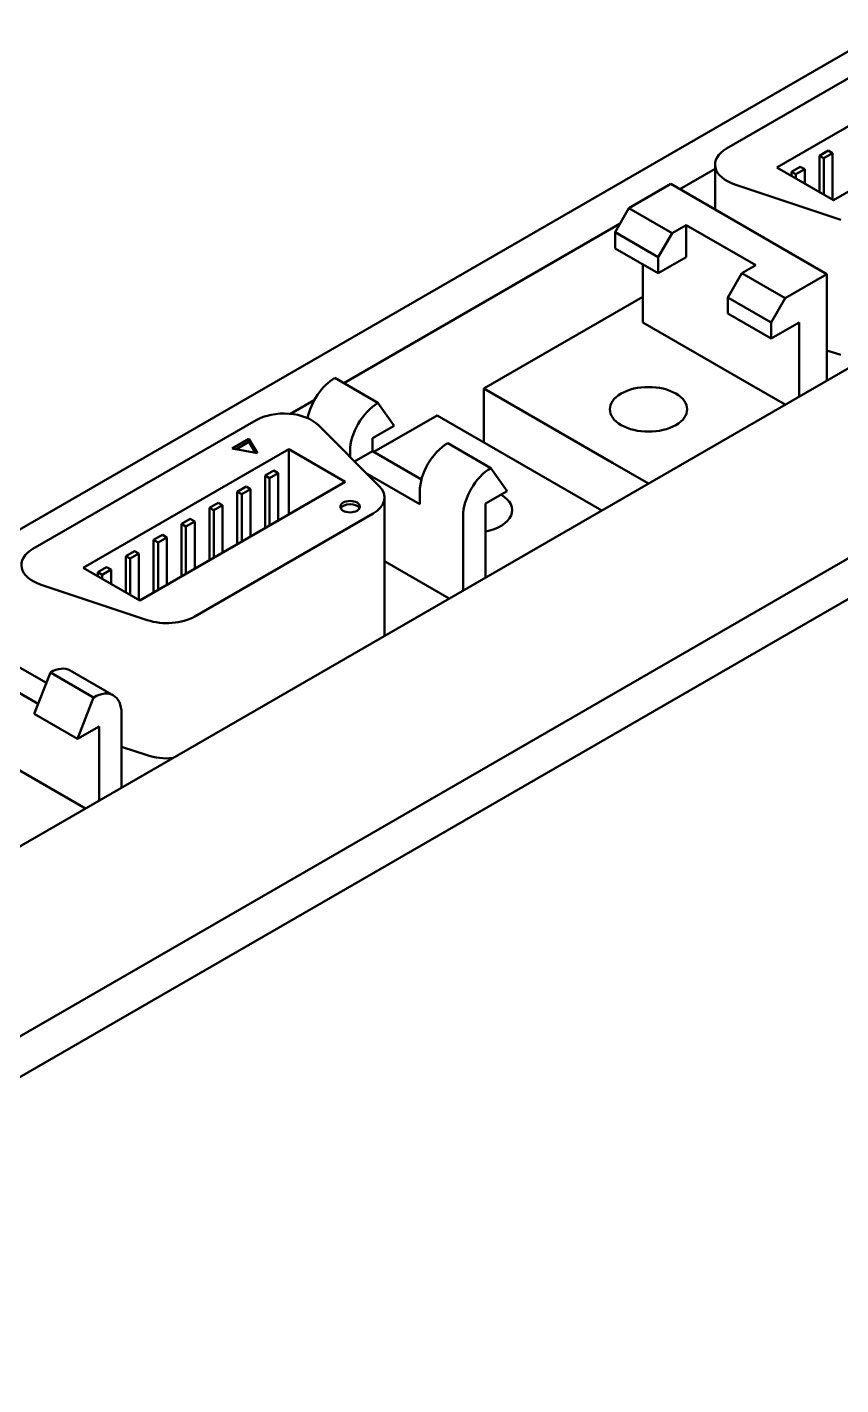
# Model space of a CAD drawing. Header units: millimetres. Extents: x 2121 to 4904, y 892 to 1933.
# Drawn here: x 3175.58 to 3199.16, y 1729.88 to 1769.24 of the extents above; entities that cross this region are included whole.
import ezdxf

# ---------------------------------------------------------------- set-up
doc = ezdxf.new("R2010")
doc.units = ezdxf.units.MM
doc.header["$LTSCALE"] = 1.8
doc.layers.add('외형선(ISO)', color=7, linetype='Continuous', lineweight=50)

msp = doc.modelspace()

# ---------------------------------------------------------------- linework, layer by layer
at = {"layer": '외형선(ISO)'}
for p, q in [((3285.212, 1803.405), (3158.888, 1730.471)), ((3286.231, 1802.817), (3159.906, 1729.883)), ((3242.001, 1783.968), (3174.543, 1745.021)), ((3166.588, 1749.614), (3209.863, 1774.599)), ((3197.303, 1765.177), (3205.685, 1770.017)), ((3195.848, 1765.724), (3201.505, 1768.991)), ((3207.325, 1769.071), (3198.942, 1764.231)), ((3198.538, 1765.517), (3198.792, 1765.664)), ((3198.538, 1765.517), (3198.665, 1765.444)), ((3198.538, 1764.464), (3198.538, 1765.517)), ((3198.665, 1765.444), (3198.919, 1765.591)), ((3198.665, 1765.444), (3198.665, 1764.391)), ((3198.919, 1765.591), (3198.792, 1765.664)), ((3198.919, 1764.244), (3198.919, 1765.591)), ((3195.513, 1765.138), (3194.491, 1764.548)), ((3195.513, 1763.958), (3195.513, 1765.258)), ((3198.942, 1764.231), (3197.303, 1765.177)), ((3197.73, 1765.051), (3197.984, 1765.197)), ((3197.73, 1765.051), (3197.857, 1764.978)), ((3197.73, 1764.93), (3197.73, 1765.051)), ((3197.857, 1764.978), (3198.111, 1765.124)), ((3197.857, 1764.978), (3197.857, 1764.857)), ((3198.111, 1765.124), (3197.984, 1765.197)), ((3198.111, 1764.711), (3198.111, 1765.124)), ((3193.019, 1763.998), (3194.231, 1764.698)), ((3194.231, 1764.698), (3198.757, 1762.084)), ((3199.159, 1763.661), (3196.085, 1764.686)), ((3192.615, 1763.298), (3193.019, 1763.998)), ((3193.019, 1763.998), (3194.272, 1763.274)), ((3192.759, 1763.548), (3184.751, 1758.924)), ((3194.272, 1763.274), (3194.676, 1763.508)), ((3196.696, 1762.341), (3194.676, 1763.508)), ((3194.676, 1763.508), (3194.676, 1762.574)), ((3193.868, 1762.574), (3192.615, 1763.298)), ((3192.615, 1762.831), (3192.615, 1763.298)), ((3194.272, 1763.274), (3193.868, 1762.574)), ((3192.615, 1762.831), (3193.868, 1762.108)), ((3193.423, 1760.685), (3193.423, 1762.364)), ((3193.868, 1762.108), (3193.868, 1762.574)), ((3194.676, 1762.574), (3193.868, 1762.108)), ((3196.696, 1762.341), (3196.292, 1762.108)), ((3196.292, 1762.108), (3195.888, 1761.408)), ((3196.292, 1762.108), (3197.545, 1761.385)), ((3197.545, 1761.385), (3198.757, 1762.084)), ((3198.757, 1762.084), (3198.757, 1759.001)), ((3193.423, 1761.431), (3188.816, 1758.771)), ((3195.888, 1761.408), (3195.888, 1760.941)), ((3197.141, 1760.685), (3195.888, 1761.408)), ((3197.141, 1760.685), (3197.545, 1761.385)), ((3196.506, 1758.905), (3193.423, 1760.685)), ((3197.141, 1760.218), (3195.888, 1760.941)), ((3197.141, 1760.218), (3197.141, 1760.685)), ((3197.949, 1760.685), (3197.141, 1760.218)), ((3197.949, 1758.534), (3197.949, 1760.685)), ((3199.159, 1759.742), (3198.757, 1759.875)), ((3184.491, 1759.074), (3185.744, 1758.351)), ((3188.816, 1758.771), (3192.545, 1756.618)), ((3188.816, 1758.771), (3188.816, 1757.209)), ((3197.548, 1758.303), (3196.506, 1758.905)), ((3183.898, 1758.432), (3183.209, 1758.034)), ((3185.744, 1758.351), (3186.211, 1757.687)), ((3185.623, 1756.928), (3187.463, 1757.99)), ((3187.463, 1757.99), (3192.235, 1755.235)), ((3175.744, 1754.117), (3182.21, 1757.85)), ((3184.008, 1757.714), (3185.783, 1755.939)), ((3186.211, 1757.687), (3185.582, 1757.324)), ((3181.521, 1757.032), (3182.006, 1757.312)), ((3181.642, 1757.008), (3182.006, 1757.218)), ((3182.006, 1757.312), (3182.249, 1756.892)), ((3182.006, 1757.218), (3182.006, 1757.312)), ((3182.006, 1757.218), (3182.188, 1756.903)), ((3185.582, 1757.324), (3185.582, 1756.951)), ((3189.017, 1756.461), (3187.764, 1757.184)), ((3177.199, 1753.57), (3183.157, 1757.01)), ((3182.249, 1756.892), (3181.521, 1757.032)), ((3183.157, 1757.01), (3183.157, 1755.118)), ((3183.157, 1757.01), (3184.796, 1756.064)), ((3184.936, 1756.786), (3184.936, 1756.951)), ((3185.582, 1756.951), (3185.068, 1756.654)), ((3185.582, 1756.951), (3187.004, 1756.13)), ((3182.476, 1756.244), (3182.73, 1756.39)), ((3182.603, 1756.17), (3182.856, 1756.317)), ((3182.73, 1756.39), (3182.856, 1756.317)), ((3182.856, 1756.317), (3182.856, 1754.944)), ((3189.484, 1755.797), (3189.017, 1756.461)), ((3192.545, 1756.618), (3193.588, 1756.016)), ((3184.796, 1756.064), (3178.838, 1752.624)), ((3181.667, 1755.777), (3181.921, 1755.924)), ((3181.921, 1755.924), (3182.048, 1755.85)), ((3182.476, 1756.244), (3182.603, 1756.17)), ((3182.476, 1754.724), (3182.476, 1756.244)), ((3182.603, 1754.798), (3182.603, 1756.17)), ((3186.956, 1755.411), (3185.428, 1756.293)), ((3181.667, 1755.777), (3181.794, 1755.704)), ((3181.667, 1754.258), (3181.667, 1755.777)), ((3181.794, 1755.704), (3182.048, 1755.85)), ((3181.794, 1754.331), (3181.794, 1755.704)), ((3182.048, 1755.85), (3182.048, 1754.477)), ((3185.936, 1751.689), (3185.936, 1755.609)), ((3186.956, 1755.784), (3186.956, 1755.411)), ((3188.856, 1755.434), (3189.484, 1755.797)), ((3185.601, 1755.142), (3180.435, 1752.159)), ((3180.859, 1755.31), (3181.113, 1755.457)), ((3180.859, 1755.31), (3180.986, 1755.237)), ((3180.859, 1753.791), (3180.859, 1755.31)), ((3180.986, 1755.237), (3181.24, 1755.384)), ((3180.986, 1753.864), (3180.986, 1755.237)), ((3181.113, 1755.457), (3181.24, 1755.384)), ((3181.24, 1755.384), (3181.24, 1754.011)), ((3188.856, 1755.434), (3188.856, 1753.284)), ((3180.051, 1754.844), (3180.305, 1754.99)), ((3180.051, 1754.844), (3180.178, 1754.771)), ((3180.051, 1753.324), (3180.051, 1754.844)), ((3180.178, 1754.771), (3180.432, 1754.917)), ((3180.178, 1753.398), (3180.178, 1754.771)), ((3180.305, 1754.99), (3180.432, 1754.917)), ((3180.432, 1754.917), (3180.432, 1753.544)), ((3188.209, 1755.061), (3188.209, 1752.911)), ((3179.243, 1754.377), (3179.497, 1754.524)), ((3179.243, 1754.377), (3179.37, 1754.304)), ((3179.243, 1752.858), (3179.243, 1754.377)), ((3179.37, 1754.304), (3179.624, 1754.45)), ((3179.497, 1754.524), (3179.624, 1754.45)), ((3179.624, 1754.45), (3179.624, 1753.078)), ((3178.435, 1753.911), (3178.688, 1754.057)), ((3178.561, 1753.837), (3178.815, 1753.984)), ((3178.688, 1754.057), (3178.815, 1753.984)), ((3178.815, 1753.984), (3178.815, 1752.637)), ((3179.37, 1752.931), (3179.37, 1754.304)), ((3178.838, 1752.624), (3177.199, 1753.57)), ((3177.626, 1753.444), (3177.88, 1753.59)), ((3177.88, 1753.59), (3178.007, 1753.517)), ((3178.435, 1753.911), (3178.561, 1753.837)), ((3178.435, 1752.857), (3178.435, 1753.911)), ((3178.561, 1752.784), (3178.561, 1753.837)), ((3185.936, 1753.76), (3187.808, 1752.679)), ((3177.626, 1753.444), (3177.753, 1753.371)), ((3177.626, 1753.324), (3177.626, 1753.444)), ((3177.753, 1753.371), (3178.007, 1753.517)), ((3177.753, 1753.25), (3177.753, 1753.371)), ((3178.007, 1753.517), (3178.007, 1753.104)), ((3179.055, 1752.054), (3175.981, 1753.079)), ((3175.039, 1750.864), (3176.133, 1750.232)), ((3175.896, 1749.622), (3174.392, 1750.49)), ((3175.784, 1749.334), (3176.251, 1750.537)), ((3177.504, 1749.814), (3176.251, 1750.537)), ((3178.075, 1749.87), (3176.823, 1750.594)), ((3177.504, 1749.814), (3177.037, 1748.611)), ((3177.037, 1748.611), (3175.784, 1749.334)), ((3178.312, 1747.197), (3178.312, 1749.347)), ((3177.265, 1746.592), (3173.139, 1748.974)), ((3177.037, 1748.611), (3177.665, 1748.974)), ((3177.665, 1746.824), (3177.665, 1748.974)), ((3179.055, 1748.135), (3178.312, 1748.382))]:
    msp.add_line(p, q, dxfattribs=at)
for centre, major_axis, start_param, end_param in [((3196.656, 1765.258), (-1.143, 0), 5.497787, 7.330383), ((3184.491, 1758.141), (0.572, 0.99), 0.785398, 2.11511), ((3193.585, 1758.165), (-1.12, 0), 3.926991, 7.068583), ((3185.744, 1757.418), (0.572, 0.99), 0.785398, 2.356194), ((3193.585, 1758.165), (1.12, 0), 3.926991, 7.068583), ((3183.018, 1757.384), (1.143, 0), 0.523599, 2.356194), ((3187.764, 1756.251), (0.572, 0.99), 0.785398, 2.356194), ((3189.017, 1755.528), (-0.571, -0.99), 3.926991, 5.497787), ((3184.793, 1755.609), (1.143, 0), 5.497787, 6.806784), ((3188.514, 1755.237), (1.12, 0), 5.022283, 7.068583), ((3184.937, 1755.249), (-0.286, 0), 3.428349, 5.996429), ((3176.552, 1753.651), (-1.143, 0), 5.497787, 7.330383), ((3179.627, 1752.626), (-1.143, 0), 1.047198, 2.356194), ((3184.793, 1751.689), (1.143, 0), 6.134698, 6.283185), ((3176.251, 1749.604), (0.572, 0.99), 0, 0.785398), ((3177.504, 1748.88), (0.572, 0.99), 5.497787, 7.068583), ((3179.627, 1748.706), (-1.143, 0), 1.047198, 1.719284)]:
    msp.add_ellipse(centre, major_axis=major_axis, ratio=0.57735, start_param=start_param, end_param=end_param, dxfattribs=at)
msp.add_ellipse((3184.937, 1755.343), major_axis=(-0.286, 0), ratio=0.57735, dxfattribs=at)

doc.saveas('drawing.dxf')
